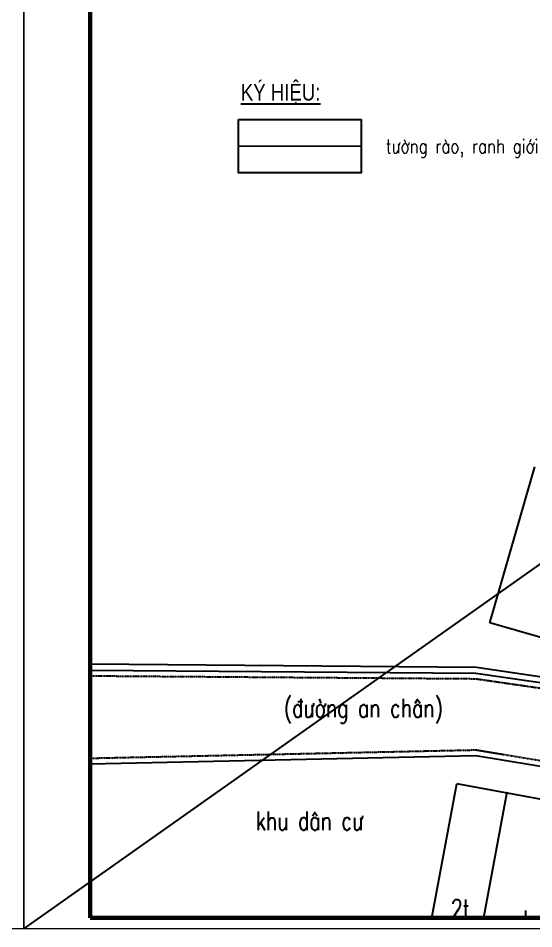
# Model space of a CAD drawing. Header units: millimetres. Extents: x -1075388 to -537338, y 70651 to 270651.
# Drawn here: x -949688 to -921786, y 97125 to 146453 of the extents above; entities that cross this region are included whole.
import ezdxf
from ezdxf.enums import TextEntityAlignment as Align
from ezdxf.xclip import XClip

# ---------------------------------------------------------------- set-up
doc = ezdxf.new("R2010")
doc.units = ezdxf.units.MM
doc.header["$LTSCALE"] = 5
doc.header["$XCLIPFRAME"] = 0
doc.linetypes.add('CENTER2', pattern=[28.575, 19.05, -3.175, 3.175, -3.175])
doc.linetypes.add('DASHED2', pattern=[0.375, 0.25, -0.125])
doc.layers.get('0').update_dxf_attribs({"linetype": 'CENTER2'})
for name, color, linetype in [('BOVIA', 1, 'Continuous'), ('DIA-VAT', 242, 'Continuous'), ('DUONGnhua', 14, 'Continuous'), ('KYHIEU', 7, 'Continuous'), ('NHA', 2, 'Continuous'), ('TEXT', 42, 'Continuous')]:
    doc.layers.add(name, color=color, linetype=linetype)
for name, color, linetype, lineweight in [('cat1', 30, 'Continuous', 50), ('Khungten_LCDI', 7, 'Continuous', 25), ('LC Net thay', 7, 'Continuous', 25), ('LC Text1', 3, 'Continuous', 20), ('LC Text2', 7, 'Continuous', 25)]:
    doc.layers.add(name, color=color, linetype=linetype, lineweight=lineweight)
doc.layers.add('KCS_Plotter', color=11, linetype='Continuous', plot=False)
doc.styles.add('Khungten', font='VHAVAN.TTF', dxfattribs={"width": 0.9, "height": 5000})
doc.styles.add('LC 3', font='vnsimli.shx', dxfattribs={"width": 0.75})
doc.styles.add('simli', font='vnsimli.shx', dxfattribs={"height": 2})
doc.styles.add('T2', font='VHARIAL.TTF', dxfattribs={"width": 0.8})
doc.styles.add('Title', font='VHBLACK.TTF')
doc.styles.add('VnArialH', font='VHARIAL.TTF')
doc.linetypes.add('FENCELINE2', pattern='A,0.25,-0.1,[132,ltypeshp.shx,S=0.1,R=0,X=-0.1,Y=0],-0.1,1', length=1.45)
doc.linetypes.add('HOT_WATER_SUPPLY', pattern='A,0.5,-0.2,["HW",Standard,S=0.1,R=0,X=-0.1,Y=-0.05],-0.2', length=0.9)

# ---------------------------------------------------------------- blocks, each defined once
blk = doc.blocks.new('Nen ht')
at = {"layer": 'BOVIA', "color": 250, "flags": 128}
for points, elevation in [([(-44766, -327), (-45586, -3007), (-45640, -5304), (-45094, -6530), (-44319, -7788), (-42844, -8027), (-39591, -8094), (-16094, -8271), (-11485, -8938), (-6596, -10267), (492, -12698), (1388, -12464), (2190, -12099), (3360, -11287), (4301, -10273)], -41), ([(-52872, -23978), (-51110, -21077), (-48786, -18322), (-46361, -16253), (-42041, -13881), (-38125, -13202), (-16108, -12727), (-11498, -13489), (-6583, -14919), (10, -17281), (2345, -18240), (4919, -19455), (7208, -20693), (9835, -22130), (21622, -28541), (22246, -29449), (21918, -30349), (17809, -36439)], -2370)]:
    blk.add_lwpolyline(points, dxfattribs=dict(at, elevation=elevation))
at = {"layer": 'DIA-VAT', "color": 250, "linetype": 'HOT_WATER_SUPPLY', "elevation": -2370}
blk.add_lwpolyline([(35331, -30625), (24811, -24832), (16852, -20425), (504, -12385), (-6508, -9980), (-11424, -8644), (-16072, -7972), (-42817, -7728), (-43760, -3445)], dxfattribs=at)
at = {"layer": 'DUONGnhua', "color": 250, "linetype": 'DASHED2', "ltscale": 3, "elevation": -2370}
for points in [[(-45129, -487), (-45885, -2958), (-45942, -5364), (-45359, -6670), (-44503, -8062), (-42872, -8327), (-39595, -8394), (-16117, -8571), (-11546, -9232), (-6684, -10554), (481, -13011), (8612, -16620)], [(-53129, -23822), (-51354, -20901), (-48999, -18110), (-46533, -16004), (-42142, -13593), (-38154, -12902), (-16086, -12427), (-11431, -13196), (-6490, -14633), (118, -17001), (2466, -17965), (5054, -19187), (7351, -20429), (9979, -21866), (21828, -28312), (22581, -29406), (27070, -32922), (27070, -32922)]]:
    blk.add_lwpolyline(points, dxfattribs=at)
at = {"layer": 'NHA', "color": 250, "flags": 128}
for points, elevation in [([(-15347, -5542), (-12912, 2913)], -2370), ([(-10888, -6826), (-15347, -5542)], 168), ([(-19503, -27013), (-17136, -14263)], -2370), ([(-9216, -15733), (-17136, -14263)], 149), ([(-14422, -14719), (-16797, -27515)], 128)]:
    blk.add_lwpolyline(points, dxfattribs=dict(at, elevation=elevation))
at = {"layer": 'KYHIEU', "color": 250, "lineweight": 0, "style": 'VnArialH', "width": 0.6}
for tag, p in [('DC-02', (-46804, -9650, -10682)), ('2.478', (-46804, -10928, -10682))]:
    blk.add_attdef(tag, text='', height=756, dxfattribs=at).set_placement(p, align=Align.CENTER)
at = {"layer": 'TEXT', "color": 250, "style": 'simli', "width": 0.75}
for s, p in [('(®\xadêng an ch©n)', (-22194, -10658, -2370)), ('khu d©n c\xad', (-25102, -16767, -2370)), ('2t', (-16943, -21533, -2370)), ('b', (-13231, -22124, -2370))]:
    blk.add_text(s, height=1000, dxfattribs=at).set_placement(p, align=Align.CENTER)
blk = doc.blocks.new('lcdi fix')
at = {"layer": 'Defpoints', "lineweight": 0}
blk.add_lwpolyline([(-1200, -14850), (-1200, 14850), (40800, 14850), (40800, -14850)], close=True, dxfattribs=at)
at = {"layer": 'Khungten_LCDI', "color": 5, "lineweight": 60}
blk.add_lwpolyline([(0, -14650), (0, 14650), (40600, 14650), (40600, -14650)], close=True, dxfattribs=at)
at = {"color": 7, "style": 'Khungten', "width": 0.8}
for tag, p in [('REVISION', (39499, -10746)), ('NGAYHT', (39546, -11609))]:
    blk.add_attdef(tag, text='', height=200, dxfattribs=at).set_placement(p, align=Align.CENTER)
at = {"layer": 'LC Text1', "style": 'Title', "width": 1.485915}
for tag, p, p2 in [('TENBANVE1', (36913, -8886), (40339, -8886)), ('TENBANVE2', (36913, -9562), (40339, -9562))]:
    blk.add_attdef(tag, text='', height=250, dxfattribs=at).set_placement(p, p2, align=Align.FIT)
at = {"layer": 'LC Text1', "style": 'Title', "width": 0.7}
blk.add_attdef('SOBANVE', text='', height=250, dxfattribs=at).set_placement((39562, -13896), align=Align.CENTER)

msp = doc.modelspace()

# ---------------------------------------------------------------- linework, layer by layer
at = {"layer": 'cat1', "color": 202, "linetype": 'FENCELINE2', "ltscale": 200, "const_width": 100}
msp.add_lwpolyline([(-937761.158, 139522.154), (-931130.459, 139522.154)], dxfattribs=at)
at = {"layer": 'Defpoints', "lineweight": 0, "elevation": -2329}
msp.add_lwpolyline([(-1075387.662, 97124.99), (-1075387.662, 186224.99), (-949387.665, 186224.99), (-949387.665, 97124.99)], close=True, dxfattribs=at)
at = {"layer": 'KCS_Plotter'}
msp.add_line((-949387.665, 97124.99), (-823387.669, 186224.99), dxfattribs=at)
at = {"layer": 'LC Net thay'}
msp.add_lwpolyline([(-937761.158, 140969.663), (-931130.459, 140969.663), (-931130.459, 138074.645), (-937761.158, 138074.645)], close=True, dxfattribs=at)

# ---------------------------------------------------------------- block references
at = {"layer": 'LC Net thay', "xscale": 3.000000000001631, "yscale": 3.000000000001631, "zscale": 3.000000000001631}
msp.add_blockref('lcdi fix', (-945787.665, 141674.99, -2329), dxfattribs=at)
at = {"layer": 'NHA'}
ref = msp.add_blockref('Nen ht', (-908818.656, 119243.518, 41.497), dxfattribs=at)
XClip(ref).set_block_clipping_path([(-36969.0091810265, -21518.5280143177), (72831.0680443905, 66381.4719856854)])

# ---------------------------------------------------------------- texts
at = {"layer": 'LC Text1', "color": 3, "style": 'LC 3', "width": 0.8}
msp.add_text('t\xadêng rµo, ranh giíi khu ®Êt', height=749.99998, dxfattribs=at).set_placement((-929793.631, 139139.814))
at = {"layer": 'LC Text2', "style": 'T2', "width": 0.8}
msp.add_text('%%Uký hiÖu:', height=899.99998, dxfattribs=at).set_placement((-937638.537, 141994.202))

doc.saveas('drawing.dxf')
